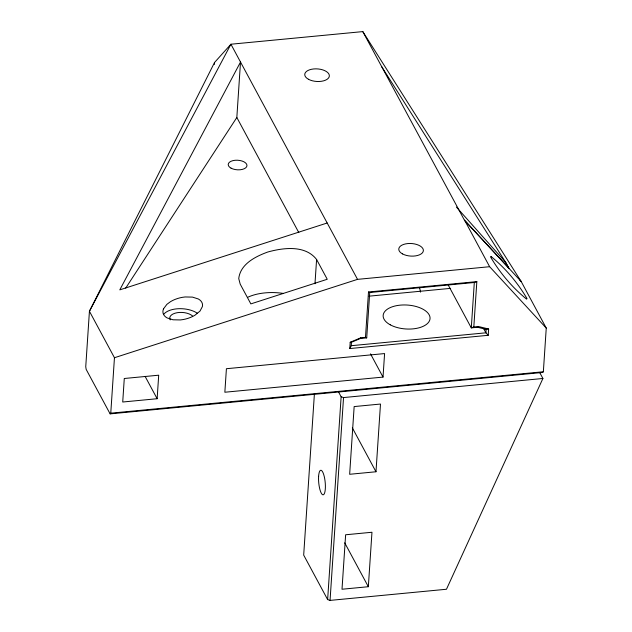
<?xml version="1.0" encoding="UTF-8"?>
<svg xmlns="http://www.w3.org/2000/svg" width="632" height="632" viewBox="0 0 632 632"><rect width="100%" height="100%" fill="white"/><g stroke="black" fill="none" stroke-linecap="round" stroke-linejoin="round"><path stroke-width="0.95" d="M110.118 413.873L110.766 413.178L114.455 357.728L89.428 311.26L214.532 62.497L230.925 44.224L362.808 31.6L521.234 281.596L546.253 328.071L543.354 371.758L542.706 372.453L110.118 413.873L86.165 369.372L85.747 366.71L89.428 311.26L230.925 44.224L357.53 279.36L489.634 266.712L546.253 328.071M157.139 398.721L158.703 375.195L124.283 378.497L122.719 402.015L157.139 398.721L145.091 376.348M214.406 64.432L214.532 62.497M125.705 288.113L236.834 117.497L240.516 62.047L119.804 289.859L327.178 223.001M314.973 283.784L316.593 259.483C305.288 244.884 283.507 247.665 267.747 252.026C255.47 256.497 240.365 264.042 238.746 278.578L240.2 284.116L250.849 303.889L327.242 279.265L316.593 259.483M314.42 393.618L303.684 555.094L327.637 599.594L330.054 600.4L446.476 589.253L542.904 378.481L539.688 372.501M327.637 599.594L341.13 396.762L338.365 391.627M330.054 600.4L343.539 397.567L341.13 396.762M447.946 284.511L471.29 327.866L473.818 326.997L478.566 326.539L488.639 329.003L488.22 335.3L349.788 348.556L350.207 342.26L360.73 337.82L365.486 337.37L366.718 337.875L369.736 292.513L368.495 292L365.486 337.37M349.788 348.556L351.25 345.704L351.479 342.252L360.43 338.483L366.718 337.875M368.338 586.717L371.964 532.255L345.633 534.775L342.007 589.237L368.338 586.717L344.709 542.825M375.985 471.764L380.488 404.046L354.157 406.574L349.654 474.284L375.985 471.764L352.348 427.872M383.024 377.091L384.588 353.572L226.414 368.717L224.85 392.235L383.024 377.091L370.51 353.857M464.599 220.489L362.808 31.6M473.818 326.997L476.836 281.627L474.308 282.496L471.29 327.866L477.587 327.265L486.142 329.359L488.639 329.003M486.142 329.359L485.913 332.811L488.22 335.3M464.386 220.26L508.839 268.166L505.639 262.32L381.775 66.826M360.43 338.483L360.73 337.82M477.587 327.265L478.566 326.539M114.455 357.728L357.53 279.36M368.495 292L476.836 281.627M369.736 292.513L474.308 282.496M369.025 296.171L450.608 288.358M351.25 345.704L485.913 332.811L483.606 328.522M110.766 413.178L543.354 371.758M343.539 397.567L542.904 378.481M350.207 342.26L351.479 342.252M456.399 207.067L505.639 262.32L508.831 268.252M519.923 280.126L521.234 281.596L464.615 220.236L489.634 266.712M236.834 117.497L298.802 232.584M419.49 287.339L420.572 292.134M170.19 319.871A12.332 6.296 3.8 0 1 177.165 312.706A12.332 6.296 3.8 0 1 192.618 316.024M163.878 314.144A19.576 9.986 3.8 0 1 197.382 313.282M247.649 297.332A39.16 19.979 3.8 0 1 283.46 293.438M163.522 308.835L163.04 310.352A19.023 10.641 -13 0 0 167.117 317.92L172.986 319.792L180.333 319.942A20.824 11.652 -13 0 0 194.948 315.226L199.996 311.086L202.406 306.544A19.023 10.641 -13 0 0 198.33 298.976L192.468 297.103L185.113 296.961A20.824 11.652 -13 0 0 170.498 301.669L166.872 304.355L163.522 308.835M491.056 256.513L490.598 257.011C499.912 272.842 512.323 287.552 526.574 299.126L527.033 298.628C517.726 282.796 505.316 268.087 491.056 256.513M318.607 476.323A12.332 3.231 84.5 0 0 323.031 494.832A12.332 3.231 84.5 0 0 324.248 476.496A12.332 3.231 84.5 0 0 318.607 476.323M308.463 79.276A12.332 6.296 3.8 0 0 328.988 77.309A12.332 6.296 3.8 0 0 313.693 68.951A12.332 6.296 3.8 0 0 308.463 79.276M231.043 168.151A9.401 4.795 3.8 0 0 246.678 166.658A9.401 4.795 3.8 0 0 235.025 160.283A9.401 4.795 3.8 0 0 231.043 168.151M402.489 253.898A12.332 6.296 3.8 0 0 423.013 251.931A12.332 6.296 3.8 0 0 407.719 243.573A12.332 6.296 3.8 0 0 402.489 253.898M390.252 324.816A23.495 11.984 3.8 0 0 429.341 321.072A23.495 11.984 3.8 0 0 400.214 305.145A23.495 11.984 3.8 0 0 390.252 324.816"/></g></svg>
